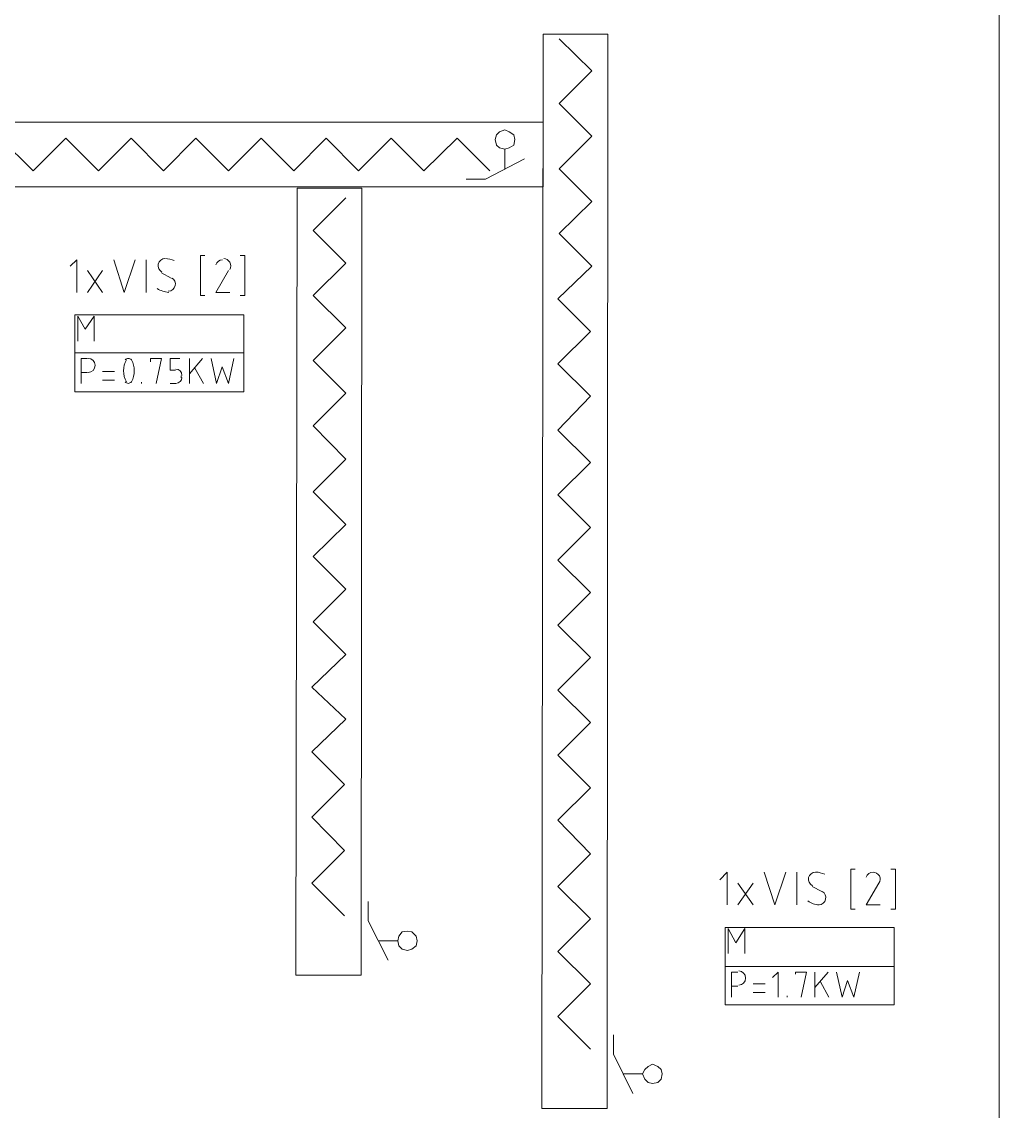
# Model space of a CAD drawing. Header units: millimetres. Extents: x 7 to 416, y 7 to 290.
# Drawn here: x 374.87 to 413.06, y 49.13 to 91.7 of the extents above; entities that cross this region are included whole.
import ezdxf

# ---------------------------------------------------------------- set-up
doc = ezdxf.new("R2010")
doc.units = ezdxf.units.MM
doc.header["$MEASUREMENT"] = 0
doc.layers.get('0').update_dxf_attribs({"linetype": 'CONTINUOUS'})

msp = doc.modelspace()

# ---------------------------------------------------------------- linework, layer by layer
at = {"color": 0, "linetype": 'Continuous', "lineweight": 15, "true_color": 0x000007}
for points in [[(6.685, 6.585), (413.063, 6.585), (413.063, 290.091), (6.685, 290.091)], [(394.134, 87.1), (394.101, 87.282), (393.919, 87.398), (393.753, 87.481), (393.538, 87.398), (393.422, 87.282), (393.373, 87.1), (393.422, 86.885), (393.538, 86.769), (393.753, 86.719), (393.919, 86.769), (394.101, 86.885)], [(389.948, 55.414), (390.113, 55.463), (390.279, 55.596), (390.328, 55.794), (390.279, 55.976), (390.113, 56.142), (389.948, 56.175), (389.733, 56.142), (389.6, 55.976), (389.567, 55.794), (389.6, 55.596), (389.733, 55.463)], [(399.512, 50.218), (399.727, 50.251), (399.859, 50.384), (399.892, 50.599), (399.859, 50.764), (399.727, 50.88), (399.512, 50.979), (399.346, 50.88), (399.214, 50.764), (399.131, 50.599), (399.214, 50.384), (399.346, 50.251)]]:
    msp.add_lwpolyline(points, close=True, dxfattribs=at)
for points in [[(395.193, 49.242), (395.243, 91.22), (395.243, 91.22)], [(395.243, 91.22), (397.774, 91.22), (397.774, 91.22)], [(397.774, 91.22), (397.741, 49.242), (397.741, 49.242)], [(397.145, 89.78), (395.871, 91.038), (395.871, 91.038)], [(395.871, 88.506), (397.145, 89.78), (397.145, 89.78)], [(397.145, 87.232), (395.871, 88.506), (395.871, 88.506)], [(276.804, 87.778), (395.243, 87.778), (395.243, 87.778)], [(395.243, 85.247), (395.243, 87.778), (395.243, 87.778)], [(375.321, 85.876), (374.014, 87.15), (374.014, 87.15)], [(376.595, 87.15), (375.321, 85.876), (375.321, 85.876)], [(377.869, 85.876), (376.595, 87.15), (376.595, 87.15)], [(379.143, 87.15), (377.869, 85.876), (377.869, 85.876)], [(380.417, 85.876), (379.143, 87.15), (379.143, 87.15)], [(382.949, 85.876), (381.675, 87.15), (380.417, 85.876)], [(384.223, 87.15), (382.949, 85.876), (382.949, 85.876)], [(385.497, 85.876), (384.223, 87.15), (384.223, 87.15)], [(386.771, 87.15), (385.497, 85.876), (385.497, 85.876)], [(388.028, 85.876), (386.771, 87.15), (386.771, 87.15)], [(389.302, 87.15), (388.028, 85.876), (388.028, 85.876)], [(390.576, 85.876), (389.302, 87.15), (389.302, 87.15)], [(391.884, 87.15), (390.576, 85.876), (390.576, 85.876)], [(393.158, 85.876), (391.884, 87.15), (391.884, 87.15)], [(395.871, 85.958), (397.145, 87.232), (397.145, 87.232)], [(393.753, 85.925), (393.753, 86.719), (393.753, 86.719)], [(392.992, 85.545), (394.515, 86.339), (394.515, 86.339)], [(397.145, 84.684), (395.871, 85.958), (395.871, 85.958)], [(395.243, 85.247), (276.804, 85.247), (276.804, 85.247)], [(385.579, 54.454), (385.629, 85.197), (385.629, 85.197)], [(385.629, 85.197), (388.161, 85.197), (388.161, 85.197)], [(388.161, 85.197), (388.128, 54.454), (388.128, 54.454)], [(392.231, 85.545), (392.992, 85.545), (392.992, 85.545)], [(386.258, 83.542), (387.532, 84.817), (387.532, 84.817)], [(395.871, 83.427), (397.145, 84.684), (397.145, 84.684)], [(387.532, 82.268), (386.258, 83.542), (386.258, 83.542)], [(397.145, 82.153), (395.871, 83.427), (395.871, 83.427)], [(377.025, 81.127), (377.025, 82.401), (376.76, 82.153)], [(378.465, 82.401), (378.878, 81.127), (379.308, 82.401)], [(379.739, 81.127), (379.739, 82.401), (379.739, 82.401)], [(382.022, 82.566), (381.857, 82.566), (381.857, 81.011), (382.022, 81.011)], [(383.412, 82.566), (383.594, 82.566), (383.594, 81.011), (383.412, 81.011)], [(386.258, 81.011), (387.532, 82.268), (387.532, 82.268)], [(395.822, 80.879), (397.145, 82.153), (397.145, 82.153)], [(377.439, 81.127), (378.034, 81.987), (378.034, 81.987)], [(377.439, 81.987), (378.034, 81.127), (378.034, 81.127)], [(380.334, 81.888), (380.715, 81.689), (380.715, 81.689)], [(382.949, 81.987), (382.452, 81.127), (382.998, 81.127)], [(387.532, 79.737), (386.258, 81.011), (386.258, 81.011)], [(397.096, 79.604), (395.822, 80.879), (395.822, 80.879)], [(386.258, 78.463), (387.532, 79.737), (387.532, 79.737)], [(395.822, 78.33), (397.096, 79.604), (397.096, 79.604)], [(387.532, 77.189), (386.258, 78.463), (386.258, 78.463)], [(397.096, 77.073), (395.822, 78.33), (395.822, 78.33)], [(386.258, 75.915), (387.532, 77.189), (387.532, 77.189)], [(395.822, 75.749), (397.096, 77.073), (397.096, 77.073)], [(387.532, 74.607), (386.258, 75.915), (386.258, 75.915)], [(397.096, 74.475), (395.822, 75.749), (395.822, 75.749)], [(386.258, 73.333), (387.532, 74.607), (387.532, 74.607)], [(395.822, 73.218), (397.096, 74.475), (397.096, 74.475)], [(387.532, 72.059), (386.258, 73.333), (386.258, 73.333)], [(397.096, 71.944), (395.822, 73.218), (395.822, 73.218)], [(386.258, 70.802), (387.532, 72.059), (387.532, 72.059)], [(395.822, 70.669), (397.096, 71.944), (397.096, 71.944)], [(386.258, 68.254), (387.532, 69.528), (386.258, 70.802)], [(397.096, 69.395), (395.822, 70.669), (395.822, 70.669)], [(395.822, 68.121), (397.096, 69.395), (397.096, 69.395)], [(387.532, 66.98), (386.258, 68.254), (386.258, 68.254)], [(397.096, 66.864), (395.822, 68.121), (395.822, 68.121)], [(386.208, 65.706), (387.532, 66.98), (387.532, 66.98)], [(395.822, 65.59), (397.096, 66.864), (397.096, 66.864)], [(387.532, 64.448), (386.208, 65.706), (386.208, 65.706)], [(395.822, 63.042), (397.096, 64.316), (395.822, 65.59)], [(386.208, 63.174), (387.532, 64.448), (387.532, 64.448)], [(387.482, 61.9), (386.208, 63.174), (386.208, 63.174)], [(397.096, 61.768), (395.822, 63.042), (395.822, 63.042)], [(386.208, 60.626), (387.482, 61.9), (387.482, 61.9)], [(395.822, 60.51), (397.096, 61.768), (397.096, 61.768)], [(387.482, 59.319), (386.208, 60.626), (386.208, 60.626)], [(397.096, 59.186), (395.822, 60.51), (395.822, 60.51)], [(386.208, 58.045), (387.482, 59.319), (387.482, 59.319)], [(395.822, 57.912), (397.096, 59.186), (397.096, 59.186)], [(402.44, 57.201), (402.44, 58.475), (402.142, 58.177)], [(403.88, 58.475), (404.293, 57.201), (404.724, 58.475)], [(405.154, 57.201), (405.154, 58.475), (405.154, 58.475)], [(407.437, 58.591), (407.272, 58.591), (407.272, 57.035), (407.437, 57.035)], [(408.827, 58.591), (409.009, 58.591), (409.009, 57.035), (408.827, 57.035)], [(387.482, 56.771), (386.208, 58.045), (386.208, 58.045)], [(397.096, 56.655), (395.822, 57.912), (395.822, 57.912)], [(402.854, 57.201), (403.45, 58.045), (403.45, 58.045)], [(402.854, 58.045), (403.45, 57.201), (403.45, 57.201)], [(405.749, 57.912), (406.13, 57.714), (406.13, 57.714)], [(408.364, 58.045), (407.867, 57.201), (408.413, 57.201)], [(388.409, 57.333), (388.409, 56.572), (388.409, 56.572)], [(395.822, 55.381), (397.096, 56.655), (397.096, 56.655)], [(388.409, 56.572), (389.187, 55.033), (389.187, 55.033)], [(388.806, 55.794), (389.567, 55.794), (389.567, 55.794)], [(397.096, 54.107), (395.822, 55.381), (395.822, 55.381)], [(385.579, 54.454), (388.128, 54.454), (388.128, 54.454)], [(395.822, 52.832), (397.096, 54.107), (397.096, 54.107)], [(397.096, 51.558), (395.822, 52.832), (395.822, 52.832)], [(397.989, 52.121), (397.989, 51.36), (397.989, 51.36)], [(397.989, 51.36), (398.75, 49.821), (398.75, 49.821)], [(398.37, 50.599), (399.131, 50.599), (399.131, 50.599)], [(395.193, 49.242), (397.741, 49.242), (397.741, 49.242)]]:
    msp.add_lwpolyline(points, dxfattribs=at)
at = {"color": 0, "linetype": 'Continuous', "lineweight": 15, "true_color": 0x000005}
for points in [[(376.942, 77.238), (383.544, 77.238), (383.544, 80.25), (376.942, 80.25)], [(402.357, 53.296), (408.959, 53.296), (408.959, 56.307), (402.357, 56.307)]]:
    msp.add_lwpolyline(points, close=True, dxfattribs=at)
for points in [[(377.058, 79.224), (377.058, 80.2), (377.356, 79.687), (377.703, 80.2), (377.703, 79.224)], [(376.942, 78.761), (383.544, 78.761), (383.544, 78.761)], [(377.19, 77.569), (377.19, 78.546), (377.439, 78.546)], [(380.119, 77.569), (380.334, 78.546), (379.904, 78.546), (379.904, 78.413)], [(380.88, 78.082), (380.665, 78.082), (380.665, 78.546), (381.046, 78.546)], [(381.426, 77.569), (381.426, 78.546), (381.426, 78.546)], [(381.939, 78.546), (381.426, 77.95), (381.426, 77.95)], [(382.27, 78.546), (382.485, 77.569), (382.7, 78.215), (382.949, 77.569), (383.164, 78.546)], [(377.439, 77.999), (377.19, 77.999), (377.19, 77.999)], [(378.498, 78.033), (378.034, 78.033), (378.034, 78.033)], [(381.641, 78.165), (381.972, 77.569), (381.972, 77.569)], [(378.034, 77.702), (378.498, 77.702), (378.498, 77.702)], [(379.557, 77.569), (379.557, 77.619), (379.557, 77.619)], [(380.665, 77.569), (380.88, 77.569), (380.88, 77.569)], [(381.095, 77.784), (381.095, 77.867), (381.095, 77.867)], [(402.473, 55.298), (402.473, 56.274), (402.771, 55.712), (403.119, 56.274), (403.119, 55.298)], [(402.357, 54.785), (408.959, 54.785), (408.959, 54.785)], [(402.606, 53.594), (402.606, 54.57), (402.854, 54.57)], [(404.426, 53.594), (404.426, 54.57), (404.211, 54.355)], [(405.319, 53.594), (405.534, 54.57), (405.104, 54.57), (405.104, 54.487)], [(405.865, 53.594), (405.865, 54.57), (405.865, 54.57)], [(406.378, 54.57), (405.865, 53.974), (405.865, 53.974)], [(406.709, 54.57), (406.924, 53.594), (407.139, 54.239), (407.388, 53.594), (407.603, 54.57)], [(403.913, 54.107), (403.45, 54.107), (403.45, 54.107)], [(406.08, 54.189), (406.411, 53.594), (406.411, 53.594)], [(402.854, 54.024), (402.606, 54.024), (402.606, 54.024)], [(403.45, 53.776), (403.913, 53.776), (403.913, 53.776)], [(404.773, 53.594), (404.773, 53.643), (404.773, 53.643)]]:
    msp.add_lwpolyline(points, dxfattribs=at)
at = {"color": 0, "linetype": 'Continuous', "lineweight": 15, "true_color": 0x000007}
for points in [[(380.467, 82.45), (380.351, 82.45), (380.235, 82.351), (380.202, 82.235), (380.202, 82.235), (380.185, 82.103), (380.235, 81.987), (380.351, 81.921)], [(382.998, 82.02), (383.048, 82.103), (383.048, 82.219), (382.998, 82.302), (382.998, 82.302), (382.949, 82.384), (382.866, 82.45), (382.767, 82.45)], [(380.599, 81.176), (380.731, 81.176), (380.847, 81.259), (380.864, 81.391), (380.864, 81.391), (380.897, 81.507), (380.847, 81.64), (380.731, 81.689)], [(405.882, 58.475), (405.766, 58.475), (405.65, 58.376), (405.617, 58.26), (405.617, 58.26), (405.601, 58.127), (405.65, 58.011), (405.766, 57.945)], [(408.364, 58.045), (408.43, 58.127), (408.43, 58.243), (408.38, 58.326), (408.38, 58.326), (408.331, 58.409), (408.231, 58.475), (408.132, 58.475)], [(406.014, 57.201), (406.147, 57.201), (406.262, 57.283), (406.279, 57.416), (406.279, 57.416), (406.312, 57.532), (406.262, 57.664), (406.147, 57.714)]]:
    msp.add_open_spline(points, degree=3, knots=[0, 0, 0, 0, 0.125, 0.125, 0.125, 0.125, 1, 1, 1, 1], dxfattribs=at)
for points in [[(380.831, 82.368), (380.715, 82.417), (380.599, 82.45), (380.483, 82.45)], [(382.717, 82.401), (382.601, 82.401), (382.485, 82.318), (382.452, 82.202)], [(380.169, 81.276), (380.301, 81.193), (380.45, 81.143), (380.616, 81.127)], [(406.246, 58.392), (406.13, 58.442), (406.014, 58.475), (405.898, 58.475)], [(408.132, 58.475), (408.016, 58.475), (407.901, 58.392), (407.867, 58.276)], [(405.584, 57.35), (405.716, 57.25), (405.865, 57.201), (406.031, 57.201)]]:
    msp.add_open_spline(points, degree=3, dxfattribs=at)
at = {"color": 0, "linetype": 'Continuous', "lineweight": 15, "true_color": 0x000005}
for points in [[(377.472, 77.999), (377.621, 77.999), (377.737, 78.115), (377.737, 78.281), (377.737, 78.281), (377.737, 78.43), (377.621, 78.546), (377.472, 78.546)], [(379.16, 78.496), (379.126, 78.529), (379.077, 78.546), (379.027, 78.546), (379.027, 78.546), (378.994, 78.546), (378.944, 78.529), (378.911, 78.496)], [(378.911, 77.635), (378.944, 77.602), (378.994, 77.569), (379.027, 77.569), (379.027, 77.569), (379.077, 77.569), (379.126, 77.602), (379.16, 77.635)], [(402.887, 54.057), (403.036, 54.057), (403.152, 54.189), (403.152, 54.338), (403.152, 54.338), (403.152, 54.487), (403.036, 54.619), (402.887, 54.619)]]:
    msp.add_open_spline(points, degree=3, knots=[0, 0, 0, 0, 0.125, 0.125, 0.125, 0.125, 1, 1, 1, 1], dxfattribs=at)
for points in [[(378.961, 78.496), (378.812, 78.231), (378.812, 77.9), (378.961, 77.635)], [(379.16, 77.635), (379.308, 77.9), (379.308, 78.231), (379.16, 78.496)], [(381.129, 77.884), (381.129, 78.016), (381.029, 78.132), (380.897, 78.132)], [(380.897, 77.569), (381.029, 77.569), (381.129, 77.685), (381.129, 77.801)]]:
    msp.add_open_spline(points, degree=3, dxfattribs=at)

doc.saveas('drawing.dxf')
